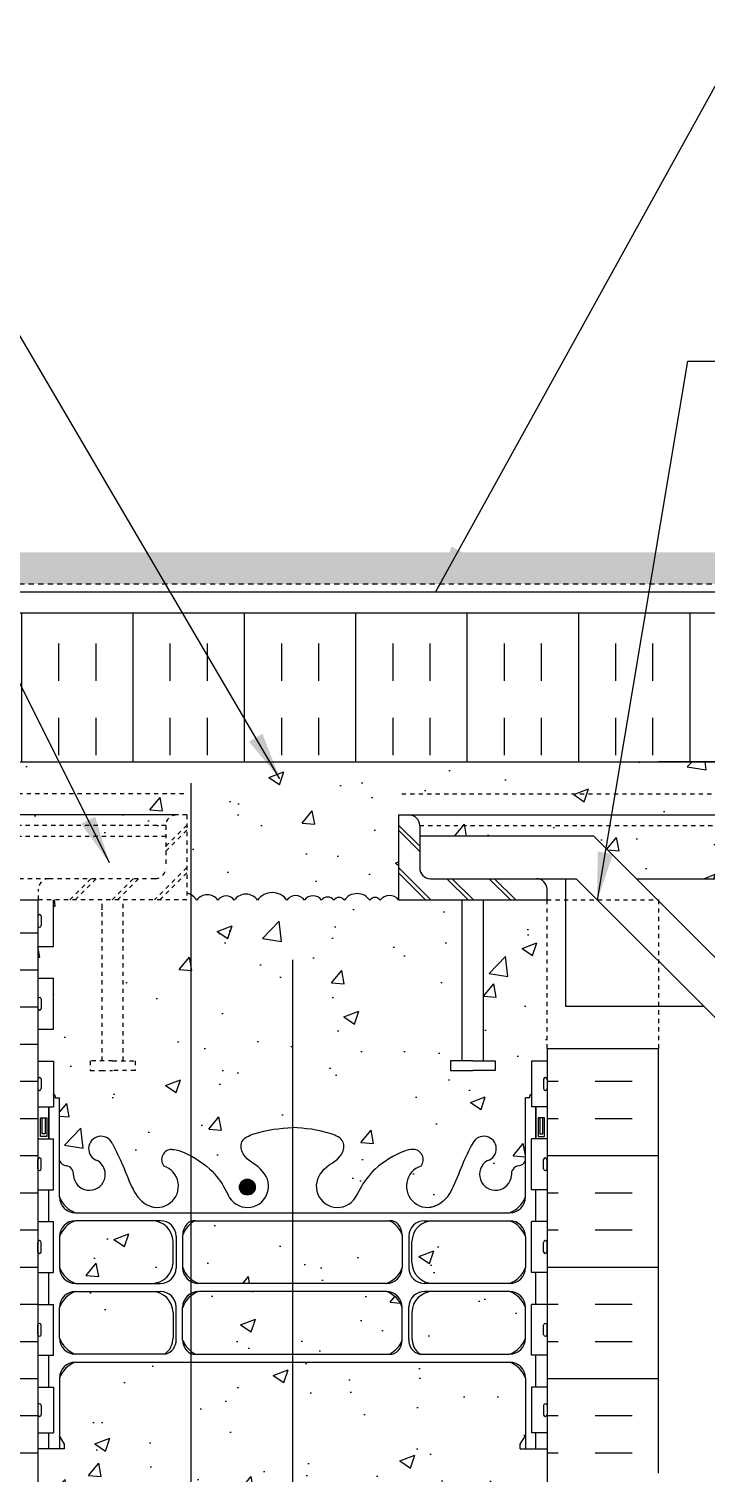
# Model space of a CAD drawing. Header units: inches. Extents: x 167.2 to 224.2, y 161.3 to 238.8.
# Drawn here: x 189.45 to 205.41, y 204.37 to 238.39 of the extents above; entities that cross this region are included whole.
import ezdxf

# ---------------------------------------------------------------- set-up
doc = ezdxf.new("R2010")
doc.units = ezdxf.units.IN
doc.header["$LTSCALE"] = 0.5
doc.header["$MEASUREMENT"] = 0
doc.linetypes.add('DASHED2', pattern=[0.375, 0.25, -0.125])
doc.linetypes.add('HIDDEN2', pattern=[0.1875, 0.125, -0.0625])
for name, color, linetype in [('HATCH', 12, 'Continuous'), ('Hidden2', 12, 'HIDDEN2'), ('line25', 2, 'Continuous'), ('LINE3', 3, 'Continuous'), ('LINE50', 5, 'Continuous'), ('LINE9', 9, 'Continuous'), ('TEXT', 4, 'Continuous'), ('Web_Edge', 9, 'Continuous')]:
    doc.layers.add(name, color=color, linetype=linetype)
doc.styles.add('DIM', font='romans.shx', dxfattribs={"width": 0.7})
doc.dimstyles.new('ext_12', dxfattribs={"dimscale": 12, "dimtxt": 0.075, "dimasz": 0.09375, "dimexe": 0.09375, "dimexo": 0.0625, "dimgap": 0.0625, "dimtad": 1, "dimdec": 1, "dimzin": 2, "dimdsep": 46, "dimlunit": 4, "dimtxsty": 'DIM', "dimcen": 0.09, "dimdle": 0.09375, "dimclrt": 4, "dimadec": 0, "dimazin": 0, "dimtfac": 1, "dimtdec": 1, "dimtmove": 2, "dimatfit": 3, "dimfxl": 1, "dimfrac": 2, "dimtolj": 1, "dimtzin": 0, "dimarcsym": 0})
pattern_1 = [(50, (0, 0), (3.5863, -0.31376), [0.375, -4.125]), (355, (0, 0), (-0.693757, 3.76096), [0.3, -3.3]), (100.4514, (0.299, -0.026), (2.892544, 3.4472), [0.3187, -3.50571]), (46.1842, (0, 1), (5.336207, -0.827596), [0.5625, -6.1875]), (96.6356, (0.4447, 0.931), (4.67331, 4.87059), [0.47805, -5.25857]), (351.1842, (0, 1), (4.67331, 4.87059), [0.45, -4.95]), (21, (0.5, 0.75), (2.984535, -2.013094), [0.375, -4.125]), (326, (0.5, 0.75), (1.216577, 3.62575), [0.3, -3.3]), (71.4514, (0.7487, 0.5822), (4.20111, 1.612656), [0.3187, -3.50571]), (37.5, (0, 0), (0.0607993, 1.6644693), [0, -3.26, 0, -3.35, 0, -3.3125]), (7.5, (0, 0), (1.315348, 1.972059), [0, -1.91, 0, -3.185, 0, -1.2625]), (327.5, (-1.115, 0), (2.669112, -0.1127744), [0, -1.25, 0, -3.9, 0, -5.175]), (317.5, (-1.615, 0), (2.91593, 0.500525), [0, -1.625, 0, -2.59, 0, -3.675])]

msp = doc.modelspace()

# ---------------------------------------------------------------- hatches: boundary and pattern name
at = {"layer": 'HATCH'}
h = msp.add_hatch(dxfattribs=at)
h.set_pattern_fill('GRAVEL', color=256, style=0)
h.set_pattern_definition([(228.0128, (0.72, 1), (-7.999998232, -9.000001342), [0.134536, -13.319088]), (184.9697, (0.63, 0.9), (12.0000010515, 0.999991307), [0.230868, -22.855925]), (132.5104, (0.4, 0.88), (9.999990718, -11.000008674), [0.162788, -16.116032]), (267.2737, (0.01, 0.63), (0.999996018, 20.000000295), [0.210238, -20.813558]), (292.8337, (0, 0.42), (-5.0000099054, 11.999996412), [0.206155, -20.409373]), (357.2737, (0.08, 0.23), (-20.000000295, 0.999996018), [0.210238, -20.813558]), (37.6942, (0.29, 0.22), (-13.0000073456, -9.999990405), [0.278029, -27.524849]), (72.2553, (0.51, 0.39), (7.0000107627, 21.9999962312), [0.262488, -25.986321]), (121.4296, (0.59, 0.64), (-8.000008234, 12.9999950365), [0.21095, -20.884073]), (175.2364, (0.48, 0.82), (11.000000946, -0.999991533), [0.240832, -11.800763]), (222.3974, (0.24, 0.84), (-12.000007351, -10.999992082), [0.311448, -30.833375]), (138.8141, (1, 0.62), (-7.000002947, 5.999997313), [0.106301, -10.523844]), (171.4692, (0.92, 0.69), (12.999998285, -2.00000791), [0.202237, -20.021511]), (225, (0.72, 0.72), (-1e-16, -1.0000003), [0.141421, -1.272792]), (203.1986, (0.65, 0.84), (4.99999973, 2.000001325), [0.076158, -7.539615]), (291.8014, (0.58, 0.81), (-0.99999991, 3.00000027), [0.107703, -5.277462]), (30.9638, (0.62, 0.71), (2.99999802, 2.00000248), [0.174929, -5.656023]), (161.5651, (0.77, 0.8), (2.00000043, -0.9999984), [0.126491, -3.035787]), (16.3895, (0, 0.81), (10.000002198, 2.99999271), [0.1772, -17.542845]), (70.3462, (0.17, 0.86), (-3.999995247, -11.000002136), [0.148661, -14.717408]), (293.1986, (0.77, 1), (-2.000001325, 4.99999973), [0.152315, -7.463458]), (343.6105, (0.83, 0.86), (-10.000002198, 2.99999271), [0.1772, -17.542845]), (339.444, (0, 0.19), (-5.000001845, 1.999995996), [0.17088, -8.373124]), (294.7751, (0.16, 0.13), (-4.99999219, 11.000003422), [0.143178, -14.174643]), (66.8014, (0.78, 0), (2.000001325, 4.99999973), [0.152315, -7.463458]), (17.354, (0.84, 0.14), (-13.000002019, -3.999994502), [0.167631, -16.595424]), (69.444, (0.29, 0), (-1.999995996, -5.000001845), [0.08544, -8.458564]), (101.3099, (0.72, 0), (-0.99999763, 4.00000075), [0.05099, -5.048029]), (165.9638, (0.71, 0.05), (3.00000055, -0.99999806), [0.206155, -3.91695]), (186.009, (0.51, 0.1), (9.999999751, 0.9999993175), [0.19105, -18.913923]), (303.6901, (0.62, 0.62), (-1.00000133, 1.99999956), [0.144222, -3.461329]), (353.1572, (0.7, 0.5), (16.9999993655, -2.000007998), [0.251794, -24.927563]), (60.9454, (0.95, 0.47), (-4.000000027, -7.000000385), [0.102956, -10.192674]), (90, (1, 0.56), (-1, 1), [0.06, -0.94]), (120.2564, (0.49, 0.13), (3.999994887, -7.000002456), [0.138924, -13.75352]), (48.0128, (0.42, 0.25), (7.999998232, 9.000001342), [0.269072, -13.184552]), (0, (0.6, 0.45), (1, 1), [0.26, -0.74]), (325.3048, (0.86, 0.45), (-9.999994259, 7.00000861), [0.158114, -15.653274]), (254.0546, (0.99, 0.36), (-0.99999989, -4.000000127), [0.145602, -7.134508]), (207.646, (0.95, 0.22), (-18.999995807, -10.000007713), [0.237065, -23.469474]), (175.4261, (0.74, 0.11), (-13.0000005583, 0.999994801), [0.250799, -24.829074])])
h.paths.add_polyline_path([(222.191, 226.06), (169.127, 226.06), (169.127, 225.31), (222.191, 225.31)])
h = msp.add_hatch(dxfattribs=at)
h.set_pattern_fill('INSUL', color=256, scale=7, angle=90, style=0)
h.set_pattern_definition([(90, (226.028, 223.031), (-2.625, 2e-16), []), (90, (225.153, 223.031), (-2.625, 2e-16), [0.875, -0.875]), (90, (224.278, 223.031), (-2.625, 2e-16), [0.875, -0.875])])
h.paths.add_polyline_path([(222.191, 221.123), (222.191, 224.623), (169.127, 224.623), (169.127, 221.123)])
h = msp.add_hatch(dxfattribs=at)
h.set_pattern_fill('AR-CONC', color=256, scale=0.5)
h.set_pattern_definition(pattern_1)
h.paths.add_polyline_path([(198.159, 219.873), (198.409, 219.873), (222.191, 219.873), (222.191, 221.123), (169.127, 221.123), (169.127, 219.873), (192.921, 219.873), (193.171, 219.873), (193.171, 218.035, -0.170492), (193.407, 217.866, -0.520567), (193.902, 217.866, -0.520567), (194.288, 217.866, -0.520567), (194.838, 217.866, -0.520567), (195.528, 217.866, -0.520567), (195.941, 217.866, -0.520567), (196.345, 217.866, -0.520567), (196.631, 217.866, -0.520567), (196.882, 217.866, -0.520567), (197.481, 217.866, -0.520567), (197.729, 217.866, -0.509525), (198.159, 217.873)])
h.paths.add_polyline_path([(222.191, 219.623), (198.659, 219.623), (198.659, 219.373), (202.761, 219.373), (203.761, 218.373), (222.191, 218.373)], flags=17)
h.paths.add_polyline_path([(222.191, 219.873), (198.409, 219.873, -0.414214), (198.659, 219.623), (222.191, 219.623)], flags=17)
h.paths.add_polyline_path([(192.671, 219.623), (169.127, 219.623), (169.127, 218.373), (187.57, 218.373), (188.57, 219.373), (192.671, 219.373)], flags=17)
h.paths.add_polyline_path([(192.921, 219.873), (169.127, 219.873), (169.127, 219.623), (192.671, 219.623, -0.414214)], flags=17)
h = msp.add_hatch(dxfattribs=at)
h.set_pattern_fill('AR-CONC', color=256, scale=0.5)
h.set_pattern_definition(pattern_1)
edge = h.paths.add_edge_path()
edge.add_line((199.659, 217.873), (198.159, 217.873))
edge.add_arc((197.947, 217.713), 0.266, 37.0002, 145)
edge.add_arc((197.605, 217.779), 0.151, 35, 145)
edge.add_arc((197.181, 217.656), 0.366, 35, 145)
edge.add_arc((196.756, 217.778), 0.153, 35, 145)
edge.add_arc((196.488, 217.766), 0.174, 35, 145)
edge.add_arc((196.143, 217.724), 0.247, 35, 145)
edge.add_arc((195.735, 217.721), 0.252, 35, 145)
edge.add_arc((195.183, 217.624), 0.421, 35, 145)
edge.add_arc((194.563, 217.673), 0.336, 35, 145)
edge.add_arc((194.095, 217.73), 0.235, 35, 145)
edge.add_arc((193.655, 217.692), 0.302, 35, 145)
edge.add_arc((193.048, 217.614), 0.438, 35, 73.7017)
edge.add_line((193.171, 218.035), (193.171, 217.873))
edge.add_line((193.171, 217.873), (191.671, 217.873))
edge.add_line((191.671, 217.873), (191.671, 214.081))
edge.add_line((191.671, 214.081), (191.95, 214.081))
edge.add_line((191.95, 214.081), (191.95, 213.854))
edge.add_line((191.95, 213.854), (191.421, 213.854))
edge.add_line((191.421, 213.854), (191.152, 213.854))
edge.add_line((191.152, 213.854), (190.893, 213.854))
edge.add_line((190.893, 213.854), (190.893, 214.081))
edge.add_line((190.893, 214.081), (191.171, 214.081))
edge.add_line((191.171, 214.081), (191.171, 217.873))
edge.add_line((191.171, 217.873), (190.024, 217.873))
edge.add_line((190.024, 217.873), (190.024, 216.778))
edge.add_line((190.024, 216.778), (189.659, 216.778))
edge.add_line((189.659, 216.778), (189.659, 216.028))
edge.add_line((189.659, 216.028), (190.024, 216.028))
edge.add_line((190.024, 216.028), (190.024, 214.828))
edge.add_line((190.024, 214.828), (189.659, 214.828))
edge.add_line((189.659, 214.828), (189.659, 214.078))
edge.add_line((189.659, 214.078), (190.024, 214.078))
edge.add_line((190.024, 214.078), (190.024, 213.294))
edge.add_arc((190.019, 213.244), 0.05, 0, 84.3113, ccw=False)
edge.add_line((190.069, 213.244), (190.069, 213.214))
edge.add_line((190.069, 213.214), (190.169, 213.214))
edge.add_line((190.169, 213.214), (190.169, 211.725))
edge.add_arc((190.343, 211.801), 0.19, 203.6316, 265.6964)
edge.add_arc((190.3, 211.414), 0.2, -7.1071, 81.62, ccw=False)
edge.add_arc((190.873, 211.408), 0.375, 182.9237, 419.8675)
edge.add_arc((191.147, 212.013), 0.293, 25.7984, 253.0731, ccw=False)
edge.add_spline(control_points=[(191.411, 212.14), (191.497, 211.974), (191.75, 211.484), (191.944, 210.803), (192.27, 210.672)], knot_values=[0, 0, 0, 0, 0.579211, 1.703896, 1.703896, 1.703896, 1.703896], degree=3, periodic=0)
edge.add_spline(control_points=[(192.27, 210.672), (192.319, 210.652), (192.374, 210.64), (192.43, 210.632)], knot_values=[1.703896, 1.703896, 1.703896, 1.703896, 1.875321, 1.875321, 1.875321, 1.875321], degree=3, periodic=0)
edge.add_arc((192.471, 211.13), 0.5, 265.2926, 431.7937)
edge.add_arc((192.818, 211.755), 0.242, 90, 218.2327, ccw=False)
edge.add_spline(control_points=[(192.818, 211.997), (192.939, 211.999), (193.758, 211.647), (194.003, 211.2), (194.143, 210.92)], knot_values=[0.038125, 0.038125, 0.038125, 0.038125, 0.320663, 1.237398, 1.237398, 1.237398, 1.237398], degree=3, periodic=0)
edge.add_arc((194.596, 211.13), 0.5, 204.819, 404.1875)
edge.add_spline(control_points=[(194.955, 211.478), (194.847, 211.641), (194.487, 211.732), (194.411, 212.228), (194.959, 212.463), (195.363, 212.492), (195.659, 212.513)], knot_values=[0.229407, 0.229407, 0.229407, 0.229407, 0.844432, 1.128849, 1.464331, 2.389004, 2.389004, 2.389004, 2.389004], degree=3, periodic=0)
edge.add_spline(control_points=[(195.659, 212.513), (195.955, 212.492), (196.359, 212.463), (196.907, 212.228), (196.831, 211.732), (196.471, 211.641), (196.363, 211.478)], knot_values=[0.229407, 0.229407, 0.229407, 0.229407, 1.15408, 1.489562, 1.773979, 2.389004, 2.389004, 2.389004, 2.389004], degree=3, periodic=0)
edge.add_arc((196.721, 211.13), 0.5, 135.8125, 335.181)
edge.add_spline(control_points=[(197.175, 210.92), (197.315, 211.2), (197.56, 211.647), (198.379, 211.999), (198.5, 211.997)], knot_values=[0.038125, 0.038125, 0.038125, 0.038125, 0.95486, 1.237398, 1.237398, 1.237398, 1.237398], degree=3, periodic=0)
edge.add_arc((198.5, 211.755), 0.242, -38.2327, 90, ccw=False)
edge.add_arc((198.846, 211.13), 0.5, 108.2063, 274.7074)
edge.add_spline(control_points=[(198.888, 210.632), (198.944, 210.64), (198.999, 210.652), (199.048, 210.672)], knot_values=[1.703896, 1.703896, 1.703896, 1.703896, 1.875321, 1.875321, 1.875321, 1.875321], degree=3, periodic=0)
edge.add_spline(control_points=[(199.048, 210.672), (199.374, 210.803), (199.568, 211.484), (199.821, 211.974), (199.907, 212.14)], knot_values=[0, 0, 0, 0, 1.124685, 1.703896, 1.703896, 1.703896, 1.703896], degree=3, periodic=0)
edge.add_arc((200.171, 212.013), 0.293, -73.0731, 154.2016, ccw=False)
edge.add_arc((200.445, 211.408), 0.375, 120.1325, 357.0763)
edge.add_arc((201.018, 211.414), 0.2, 98.3788, 187.1071, ccw=False)
edge.add_arc((200.975, 211.801), 0.19, 274.3061, 336.3703)
edge.add_line((201.149, 211.725), (201.149, 213.214))
edge.add_line((201.149, 213.214), (201.249, 213.214))
edge.add_line((201.249, 213.214), (201.249, 213.244))
edge.add_arc((201.299, 213.244), 0.05, 95.6888, 180, ccw=False)
edge.add_line((201.294, 213.294), (201.294, 214.078))
edge.add_line((201.294, 214.078), (201.659, 214.078))
edge.add_line((201.659, 214.078), (201.659, 214.373))
edge.add_line((201.659, 214.373), (201.659, 217.873))
edge.add_line((201.659, 217.873), (200.159, 217.873))
edge.add_line((200.159, 217.873), (200.159, 214.081))
edge.add_line((200.159, 214.081), (200.438, 214.081))
edge.add_line((200.438, 214.081), (200.438, 213.854))
edge.add_line((200.438, 213.854), (200.178, 213.854))
edge.add_line((200.178, 213.854), (199.909, 213.854))
edge.add_line((199.909, 213.854), (199.38, 213.854))
edge.add_line((199.38, 213.854), (199.38, 214.081))
edge.add_line((199.38, 214.081), (199.659, 214.081))
edge.add_line((199.659, 214.081), (199.659, 217.873))
h = msp.add_hatch(dxfattribs=at)
h.set_pattern_fill('INSUL', color=256, scale=7, style=0)
h.set_pattern_definition([(0, (202.7909, 209.2244), (0, 2.625), []), (0, (202.7909, 210.0994), (0, 2.625), [0.875, -0.875]), (0, (202.7909, 210.9744), (0, 2.625), [0.875, -0.875])])
h.paths.add_polyline_path([(204.284, 214.373), (201.659, 214.373), (201.659, 204.373), (204.284, 204.373)])
h.paths.add_polyline_path([(187.034, 204.373), (189.659, 204.373), (189.659, 217.873), (187.034, 217.873)])
h.paths.add_polyline_path([(189.659, 203.873), (188.971, 203.873), (188.971, 203.623), (189.659, 203.623)])
h.paths.add_polyline_path([(187.471, 203.873), (187.034, 203.873), (187.034, 203.623), (187.471, 203.623)])
h = msp.add_hatch(dxfattribs=at)
h.set_pattern_fill('AR-CONC', color=256, scale=0.5)
h.set_pattern_definition(pattern_1)
h.paths.add_polyline_path([(201.149, 209.942, 0.225652), (200.774, 210.317), (198.974, 210.317, 0.406005), (198.474, 209.831), (198.474, 209.334, 0.410093), (198.974, 208.841), (200.774, 208.841, 0.225652), (201.149, 209.216)])
h.paths.add_polyline_path([(201.149, 208.276, 0.225652), (200.774, 208.651), (198.974, 208.651, 0.410093), (198.474, 208.158), (198.474, 207.56, 0.24677), (198.668, 207.175), (200.774, 207.175, 0.225652), (201.149, 207.55)])
h.paths.add_polyline_path([(198.246, 208.276, 0.225652), (197.871, 208.651), (193.446, 208.651, 0.225652), (193.071, 208.276), (193.071, 207.507, 0.185301), (193.37, 207.175), (197.948, 207.175, 0.185301), (198.246, 207.507)])
h.paths.add_polyline_path([(198.246, 209.216), (198.246, 209.984, 0.185301), (197.948, 210.317), (193.37, 210.317, 0.185301), (193.071, 209.984), (193.071, 209.216, 0.225652), (193.446, 208.841), (197.871, 208.841, 0.225652)])
h.paths.add_polyline_path([(192.844, 209.831, 0.406005), (192.344, 210.317), (190.544, 210.317, 0.225652), (190.169, 209.942), (190.169, 209.216, 0.225652), (190.544, 208.841), (192.344, 208.841, 0.410093), (192.844, 209.334)])
h.paths.add_polyline_path([(192.344, 208.651), (190.544, 208.651, 0.225652), (190.169, 208.276), (190.169, 207.55, 0.225652), (190.544, 207.175), (192.65, 207.175, 0.24677), (192.844, 207.56), (192.844, 208.158, 0.410093)])
h = msp.add_hatch(dxfattribs=at)
h.set_pattern_fill('AR-CONC', color=256, scale=0.5)
h.set_pattern_definition([(50, (-53.7323, 0), (3.5863, -0.31376), [0.375, -4.125]), (355, (-53.7323, 0), (-0.693757, 3.76096), [0.3, -3.3]), (100.4514, (-53.4335, -0.026), (2.892544, 3.4472), [0.3187, -3.50571]), (46.1842, (-53.7323, 1), (5.336207, -0.827596), [0.5625, -6.1875]), (96.6356, (-53.2876, 0.931), (4.67331, 4.87059), [0.47805, -5.25857]), (351.1842, (-53.7323, 1), (4.67331, 4.87059), [0.45, -4.95]), (21, (-53.2323, 0.75), (2.984535, -2.013094), [0.375, -4.125]), (326, (-53.2323, 0.75), (1.216577, 3.62575), [0.3, -3.3]), (71.4514, (-52.9836, 0.5822), (4.201112, 1.612656), [0.3187, -3.50571]), (37.5, (-53.7323, 0), (0.0607993, 1.6644693), [0, -3.26, 0, -3.35, 0, -3.3125]), (7.5, (-53.7323, 0), (1.315348, 1.972059), [0, -1.91, 0, -3.185, 0, -1.2625]), (327.5, (-54.8473, 0), (2.669112, -0.1127744), [0, -1.25, 0, -3.9, 0, -5.175]), (317.5, (-55.3473, 0), (2.915931, 0.500525), [0, -1.625, 0, -2.59, 0, -3.675])])
edge = h.paths.add_edge_path()
edge.add_line((201.659, 203.623), (201.659, 204.943))
edge.add_line((201.659, 204.943), (201.149, 204.943))
edge.add_line((201.149, 204.943), (201.149, 206.612))
edge.add_arc((200.774, 206.612), 0.375, 0.0021, 90)
edge.add_line((200.774, 206.987), (190.544, 206.987))
edge.add_arc((190.544, 206.612), 0.375, 90, 180.2641)
edge.add_line((190.169, 206.61), (190.169, 204.943))
edge.add_line((190.169, 204.943), (189.659, 204.943))
edge.add_line((189.659, 204.943), (189.659, 203.623))
edge.add_line((189.659, 203.623), (189.659, 201.623))
edge.add_arc((190.005, 201.984), 0.5, 226.2109, 246.4218)
edge.add_line((189.805, 201.526), (189.895, 201.526))
edge.add_line((189.895, 201.526), (189.895, 201.484))
edge.add_arc((189.755, 201.277), 0.25, 0, 55.9442, ccw=False)
edge.add_line((190.005, 201.277), (190.005, 201.209))
edge.add_arc((189.942, 201.209), 0.0625, -90, 0, ccw=False)
edge.add_line((189.942, 201.147), (189.895, 201.147))
edge.add_line((189.895, 201.147), (189.895, 201.077))
edge.add_line((189.895, 201.077), (190, 201.077))
edge.add_arc((189.962, 201.426), 0.352, 276.1291, 321.5331)
edge.add_arc((190.34, 201.158), 0.113, -12.1844, 154.0569, ccw=False)
edge.add_arc((190.825, 201.153), 0.375, 182.9237, 419.8675)
edge.add_arc((191.145, 201.747), 0.3, 27.597, 243.9425, ccw=False)
edge.add_spline(control_points=[(191.411, 201.886), (191.497, 201.719), (191.75, 201.229), (191.944, 200.548), (192.27, 200.418)], knot_values=[0, 0, 0, 0, 0.579211, 1.703896, 1.703896, 1.703896, 1.703896], degree=3, periodic=0)
edge.add_spline(control_points=[(192.27, 200.418), (192.319, 200.398), (192.374, 200.385), (192.43, 200.377)], knot_values=[1.703896, 1.703896, 1.703896, 1.703896, 1.875321, 1.875321, 1.875321, 1.875321], degree=3, periodic=0)
edge.add_arc((192.471, 200.875), 0.5, 265.2926, 431.7937)
edge.add_arc((192.818, 201.5), 0.242, 90, 218.2327, ccw=False)
edge.add_spline(control_points=[(192.818, 201.742), (192.939, 201.744), (193.758, 201.393), (194.003, 200.945), (194.143, 200.665)], knot_values=[0.038125, 0.038125, 0.038125, 0.038125, 0.320663, 1.237398, 1.237398, 1.237398, 1.237398], degree=3, periodic=0)
edge.add_spline(control_points=[(194.152, 200.647), (194.149, 200.653), (194.146, 200.659), (194.143, 200.665)], knot_values=[1.237398, 1.237398, 1.237398, 1.237398, 1.258119, 1.258119, 1.258119, 1.258119], degree=3, periodic=0)
edge.add_arc((194.596, 200.875), 0.5, 208.0183, 404.1875)
edge.add_spline(control_points=[(194.955, 201.224), (194.847, 201.387), (194.487, 201.477), (194.411, 201.973), (194.959, 202.209), (195.363, 202.237), (195.659, 202.258)], knot_values=[0.229407, 0.229407, 0.229407, 0.229407, 0.844432, 1.128849, 1.464331, 2.389004, 2.389004, 2.389004, 2.389004], degree=3, periodic=0)
edge.add_spline(control_points=[(195.659, 202.258), (195.955, 202.237), (196.359, 202.209), (196.907, 201.973), (196.831, 201.477), (196.471, 201.387), (196.363, 201.224)], knot_values=[0.229407, 0.229407, 0.229407, 0.229407, 1.15408, 1.489562, 1.773979, 2.389004, 2.389004, 2.389004, 2.389004], degree=3, periodic=0)
edge.add_arc((196.721, 200.875), 0.5, 135.8125, 331.9817)
edge.add_spline(control_points=[(197.166, 200.647), (197.169, 200.653), (197.172, 200.659), (197.175, 200.665)], knot_values=[1.237398, 1.237398, 1.237398, 1.237398, 1.258119, 1.258119, 1.258119, 1.258119], degree=3, periodic=0)
edge.add_spline(control_points=[(197.175, 200.665), (197.315, 200.945), (197.56, 201.393), (198.379, 201.744), (198.5, 201.742)], knot_values=[0.038125, 0.038125, 0.038125, 0.038125, 0.95486, 1.237398, 1.237398, 1.237398, 1.237398], degree=3, periodic=0)
edge.add_arc((198.5, 201.5), 0.242, -38.2327, 90, ccw=False)
edge.add_arc((198.846, 200.875), 0.5, 108.2063, 274.7074)
edge.add_spline(control_points=[(198.888, 200.377), (198.944, 200.385), (198.999, 200.398), (199.048, 200.418)], knot_values=[1.703896, 1.703896, 1.703896, 1.703896, 1.875321, 1.875321, 1.875321, 1.875321], degree=3, periodic=0)
edge.add_spline(control_points=[(199.048, 200.418), (199.374, 200.548), (199.568, 201.229), (199.821, 201.719), (199.907, 201.886)], knot_values=[0, 0, 0, 0, 1.124685, 1.703896, 1.703896, 1.703896, 1.703896], degree=3, periodic=0)
edge.add_arc((200.173, 201.747), 0.3, -63.9425, 153.0565, ccw=False)
edge.add_arc((200.493, 201.153), 0.375, 120.1325, 357.0763)
edge.add_arc((200.978, 201.158), 0.113, 25.9431, 192.1844, ccw=False)
edge.add_arc((201.356, 201.426), 0.352, 218.4669, 263.8709)
edge.add_line((201.318, 201.077), (201.423, 201.077))
edge.add_line((201.423, 201.077), (201.423, 201.147))
edge.add_line((201.423, 201.147), (201.375, 201.147))
edge.add_arc((201.375, 201.209), 0.0625, 180, 270, ccw=False)
edge.add_line((201.313, 201.209), (201.313, 201.277))
edge.add_arc((201.563, 201.277), 0.25, 124.0558, 180, ccw=False)
edge.add_line((201.423, 201.484), (201.423, 201.526))
edge.add_line((201.423, 201.526), (201.513, 201.526))
edge.add_arc((201.313, 201.984), 0.5, 293.5782, 313.7891)
edge.add_line((201.659, 201.623), (201.659, 203.623))
at = {"layer": 'LINE3'}
h = msp.add_hatch(color=256, dxfattribs=at)
h.paths.add_polyline_path([(194.781, 211.073, -0.831395), (194.412, 211.073)])
h.paths.add_polyline_path([(194.784, 211.108, -0.045935), (194.781, 211.073), (194.412, 211.073, -0.045935), (194.409, 211.108, -1)])

# ---------------------------------------------------------------- linework, layer by layer
at = {"layer": 'HATCH'}
for p, q in [((198.159, 219.637), (198.659, 219.137)), ((198.159, 219.512), (198.659, 219.012)), ((198.159, 218.637), (198.923, 217.873)), ((198.159, 218.512), (198.798, 217.873)), ((199.298, 218.373), (199.798, 217.873)), ((199.423, 218.373), (199.923, 217.873)), ((200.298, 218.373), (200.798, 217.873)), ((200.423, 218.373), (200.923, 217.873))]:
    msp.add_line(p, q, dxfattribs=at)
msp.add_lwpolyline([(198.159, 217.873, 0.509525), (197.729, 217.866, 0.520567), (197.481, 217.866, 0.520567), (196.882, 217.866, 0.520567), (196.631, 217.866, 0.520567), (196.345, 217.866, 0.520567), (195.941, 217.866, 0.520567), (195.528, 217.866, 0.520567), (194.838, 217.866, 0.520567), (194.288, 217.866, 0.520567), (193.902, 217.866, 0.520567), (193.407, 217.866, 0.170492), (193.171, 218.035, 0.170492)], format="xyb", dxfattribs=at)
at = {"layer": 'Hidden2', "linetype": 'HIDDEN2'}
for p, q in [((193.096, 220.373), (169.127, 220.373)), ((198.234, 220.373), (222.191, 220.373)), ((192.671, 219.623), (169.127, 219.623)), ((198.659, 219.623), (222.191, 219.623))]:
    msp.add_line(p, q, dxfattribs=at)
at = {"layer": 'Hidden2'}
for p, q in [((193.171, 219.873), (192.921, 219.873)), ((193.171, 219.873), (193.171, 217.873)), ((193.171, 219.637), (192.671, 219.137)), ((192.671, 219.623), (192.671, 218.623)), ((193.171, 219.512), (192.671, 219.012)), ((188.57, 219.373), (192.671, 219.373)), ((189.921, 218.373), (188.984, 218.373)), ((192.421, 218.373), (189.921, 218.373)), ((190.907, 218.373), (190.407, 217.873)), ((191.032, 218.373), (190.532, 217.873)), ((191.907, 218.373), (191.407, 217.873)), ((192.032, 218.373), (191.532, 217.873)), ((193.171, 218.637), (192.407, 217.873)), ((193.171, 218.512), (192.532, 217.873)), ((189.671, 217.873), (189.671, 218.123)), ((193.171, 217.873), (189.671, 217.873)), ((191.171, 214.081), (191.171, 217.873)), ((191.671, 214.081), (191.671, 217.873)), ((201.659, 214.373), (201.659, 217.873)), ((201.659, 217.873), (204.284, 217.873)), ((204.284, 217.873), (204.284, 214.373))]:
    msp.add_line(p, q, dxfattribs=at)
for points in [[(191.421, 214.081), (190.893, 214.081), (190.893, 213.854), (191.152, 213.854)], [(191.421, 214.081), (191.95, 214.081), (191.95, 213.854), (191.421, 213.854)], [(191.152, 213.854), (191.421, 213.854)]]:
    msp.add_lwpolyline(points, dxfattribs=at)
for centre, start, end in [((192.921, 219.623), 90, 180), ((189.921, 218.123), 90, 180), ((192.421, 218.623), 270, 0)]:
    msp.add_arc(centre, 0.25, start, end, dxfattribs=at)
at = {"layer": 'line25'}
for p, q in [((169.127, 221.123), (222.191, 221.123)), ((222.191, 221.123), (204.284, 221.123)), ((198.159, 219.873), (198.159, 217.873)), ((198.159, 219.873), (198.409, 219.873)), ((198.659, 219.623), (198.659, 218.623)), ((198.909, 218.373), (201.409, 218.373)), ((201.659, 217.873), (201.659, 218.123)), ((187.034, 217.873), (189.671, 217.873)), ((189.659, 217.873), (189.659, 203.623)), ((190.024, 216.778), (190.024, 217.873)), ((198.159, 217.873), (201.659, 217.873)), ((199.659, 214.081), (199.659, 217.873)), ((200.159, 214.081), (200.159, 217.873)), ((189.659, 216.778), (190.024, 216.778)), ((189.659, 216.028), (190.024, 216.028)), ((190.024, 214.828), (190.024, 216.028)), ((189.659, 214.828), (190.024, 214.828)), ((201.659, 214.373), (201.659, 203.623)), ((201.659, 214.373), (204.284, 214.373)), ((189.659, 214.078), (190.024, 214.078)), ((190.024, 214.078), (190.024, 212.998)), ((201.659, 214.078), (201.294, 214.078)), ((201.294, 214.078), (201.294, 212.998)), ((189.659, 212.998), (190.024, 212.998)), ((201.659, 212.998), (201.294, 212.998)), ((189.659, 212.248), (190.024, 212.248)), ((189.659, 212.248), (190.024, 212.248)), ((190.024, 211.048), (190.024, 212.248)), ((190.024, 211.048), (190.024, 212.248)), ((201.659, 212.248), (201.294, 212.248)), ((201.294, 211.048), (201.294, 212.248)), ((201.659, 212.248), (201.294, 212.248)), ((201.294, 211.048), (201.294, 212.248)), ((189.659, 211.538), (189.659, 211.758)), ((189.659, 211.538), (189.659, 211.758)), ((189.659, 211.703), (189.659, 211.703)), ((189.659, 211.703), (189.659, 211.703)), ((189.659, 211.593), (189.659, 211.593)), ((189.659, 211.593), (189.659, 211.593)), ((189.699, 211.798), (189.699, 211.798)), ((189.699, 211.798), (189.699, 211.798)), ((189.739, 211.538), (189.739, 211.758)), ((189.739, 211.538), (189.739, 211.758)), ((201.579, 211.538), (201.579, 211.758)), ((201.579, 211.538), (201.579, 211.758)), ((201.619, 211.798), (201.619, 211.798)), ((201.619, 211.798), (201.619, 211.798)), ((201.659, 211.538), (201.659, 211.758)), ((201.659, 211.538), (201.659, 211.758)), ((201.659, 211.703), (201.659, 211.703)), ((201.659, 211.703), (201.659, 211.703)), ((201.659, 211.593), (201.659, 211.593)), ((201.659, 211.593), (201.659, 211.593)), ((189.699, 211.498), (189.699, 211.498)), ((189.699, 211.498), (189.699, 211.498)), ((201.619, 211.498), (201.619, 211.498)), ((201.619, 211.498), (201.619, 211.498)), ((189.659, 211.048), (190.024, 211.048)), ((189.659, 211.048), (190.024, 211.048)), ((201.659, 211.048), (201.294, 211.048)), ((201.659, 211.048), (201.294, 211.048)), ((189.659, 210.298), (190.024, 210.298)), ((189.659, 210.298), (190.024, 210.298)), ((190.024, 209.098), (190.024, 210.298)), ((190.024, 209.098), (190.024, 210.298)), ((201.659, 210.298), (201.294, 210.298)), ((201.294, 209.098), (201.294, 210.298)), ((201.659, 210.298), (201.294, 210.298)), ((201.294, 209.098), (201.294, 210.298)), ((189.659, 209.588), (189.659, 209.808)), ((189.659, 209.588), (189.659, 209.808)), ((189.659, 209.753), (189.659, 209.753)), ((189.659, 209.753), (189.659, 209.753)), ((189.659, 209.643), (189.659, 209.643)), ((189.659, 209.643), (189.659, 209.643)), ((189.699, 209.848), (189.699, 209.848)), ((189.699, 209.848), (189.699, 209.848)), ((189.699, 209.548), (189.699, 209.548)), ((189.699, 209.548), (189.699, 209.548)), ((189.739, 209.588), (189.739, 209.808)), ((189.739, 209.588), (189.739, 209.808)), ((201.579, 209.588), (201.579, 209.808)), ((201.579, 209.588), (201.579, 209.808)), ((201.619, 209.848), (201.619, 209.848)), ((201.619, 209.848), (201.619, 209.848)), ((201.619, 209.548), (201.619, 209.548)), ((201.619, 209.548), (201.619, 209.548)), ((201.659, 209.588), (201.659, 209.808)), ((201.659, 209.588), (201.659, 209.808)), ((201.659, 209.753), (201.659, 209.753)), ((201.659, 209.753), (201.659, 209.753)), ((201.659, 209.643), (201.659, 209.643)), ((201.659, 209.643), (201.659, 209.643)), ((189.659, 209.098), (190.024, 209.098)), ((189.659, 209.098), (190.024, 209.098)), ((201.659, 209.098), (201.294, 209.098)), ((201.659, 209.098), (201.294, 209.098)), ((189.659, 208.348), (190.024, 208.348)), ((189.659, 208.348), (190.024, 208.348)), ((190.024, 207.148), (190.024, 208.348)), ((190.024, 207.148), (190.024, 208.348)), ((201.659, 208.348), (201.294, 208.348)), ((201.294, 207.148), (201.294, 208.348)), ((201.659, 208.348), (201.294, 208.348)), ((201.294, 207.148), (201.294, 208.348)), ((189.659, 207.638), (189.659, 207.858)), ((189.659, 207.638), (189.659, 207.858)), ((189.699, 207.898), (189.699, 207.898)), ((189.699, 207.898), (189.699, 207.898)), ((189.739, 207.638), (189.739, 207.858)), ((189.739, 207.638), (189.739, 207.858)), ((201.579, 207.638), (201.579, 207.858)), ((201.579, 207.638), (201.579, 207.858)), ((201.619, 207.898), (201.619, 207.898)), ((201.619, 207.898), (201.619, 207.898)), ((201.659, 207.638), (201.659, 207.858)), ((201.659, 207.638), (201.659, 207.858)), ((189.659, 207.803), (189.659, 207.803)), ((189.659, 207.803), (189.659, 207.803)), ((189.659, 207.693), (189.659, 207.693)), ((189.659, 207.693), (189.659, 207.693)), ((189.699, 207.598), (189.699, 207.598)), ((189.699, 207.598), (189.699, 207.598)), ((201.619, 207.598), (201.619, 207.598)), ((201.619, 207.598), (201.619, 207.598)), ((201.659, 207.803), (201.659, 207.803)), ((201.659, 207.803), (201.659, 207.803)), ((201.659, 207.693), (201.659, 207.693)), ((201.659, 207.693), (201.659, 207.693)), ((189.659, 207.148), (190.024, 207.148)), ((189.659, 207.148), (190.024, 207.148)), ((201.659, 207.148), (201.294, 207.148)), ((201.659, 207.148), (201.294, 207.148)), ((189.659, 206.398), (190.024, 206.398)), ((189.659, 206.398), (190.024, 206.398)), ((190.024, 206.398), (190.024, 205.318)), ((190.024, 206.398), (190.024, 205.318)), ((201.659, 206.398), (201.294, 206.398)), ((201.294, 206.398), (201.294, 205.318)), ((201.659, 206.398), (201.294, 206.398)), ((201.294, 206.398), (201.294, 205.318)), ((189.659, 205.968), (189.659, 205.748)), ((189.659, 205.968), (189.659, 205.748)), ((189.659, 205.913), (189.659, 205.913)), ((189.659, 205.913), (189.659, 205.913)), ((189.659, 205.803), (189.659, 205.803)), ((189.659, 205.803), (189.659, 205.803)), ((189.699, 206.008), (189.699, 206.008)), ((189.699, 206.008), (189.699, 206.008)), ((189.739, 205.968), (189.739, 205.748)), ((189.739, 205.968), (189.739, 205.748)), ((201.579, 205.968), (201.579, 205.748)), ((201.579, 205.968), (201.579, 205.748)), ((201.619, 206.008), (201.619, 206.008)), ((201.619, 206.008), (201.619, 206.008)), ((201.659, 205.968), (201.659, 205.748)), ((201.659, 205.968), (201.659, 205.748)), ((201.659, 205.913), (201.659, 205.913)), ((201.659, 205.913), (201.659, 205.913)), ((201.659, 205.803), (201.659, 205.803)), ((201.659, 205.803), (201.659, 205.803)), ((189.699, 205.708), (189.699, 205.708)), ((189.699, 205.708), (189.699, 205.708)), ((201.619, 205.708), (201.619, 205.708)), ((201.619, 205.708), (201.619, 205.708)), ((189.659, 205.318), (190.024, 205.318)), ((189.659, 205.318), (190.024, 205.318)), ((201.659, 205.318), (201.294, 205.318)), ((201.659, 205.318), (201.294, 205.318))]:
    msp.add_line(p, q, dxfattribs=at)
for points in [[(222.191, 224.623), (169.127, 224.623)], [(199.909, 214.081), (199.38, 214.081), (199.38, 213.854), (199.909, 213.854)], [(199.909, 214.081), (200.438, 214.081), (200.438, 213.854), (200.178, 213.854)], [(200.178, 213.854), (199.909, 213.854)]]:
    msp.add_lwpolyline(points, dxfattribs=at)
for centre, radius, start, end in [((198.409, 219.623), 0.25, 0, 90), ((198.909, 218.623), 0.25, 180, 270), ((201.409, 218.123), 0.25, 0, 90), ((189.699, 211.758), 0.04, 90, 180), ((189.699, 211.758), 0.04, 90, 180), ((189.699, 211.758), 0.04, 360, 90), ((189.699, 211.758), 0.04, 360, 90), ((201.619, 211.758), 0.04, 90, 180), ((201.619, 211.758), 0.04, 90, 180), ((201.619, 211.758), 0.04, 0, 90), ((201.619, 211.758), 0.04, 0, 90), ((189.699, 211.538), 0.04, 180, 270), ((189.699, 211.538), 0.04, 180, 270), ((189.699, 211.538), 0.04, 270, 0), ((189.699, 211.538), 0.04, 270, 0), ((201.619, 211.538), 0.04, 180, 270), ((201.619, 211.538), 0.04, 180, 270), ((201.619, 211.538), 0.04, 270, 0), ((201.619, 211.538), 0.04, 270, 0), ((189.699, 209.808), 0.04, 90, 180), ((189.699, 209.808), 0.04, 90, 180), ((189.699, 209.588), 0.04, 180, 270), ((189.699, 209.588), 0.04, 180, 270), ((189.699, 209.808), 0.04, 360, 90), ((189.699, 209.808), 0.04, 360, 90), ((189.699, 209.588), 0.04, 270, 0), ((189.699, 209.588), 0.04, 270, 0), ((201.619, 209.808), 0.04, 90, 180), ((201.619, 209.808), 0.04, 90, 180), ((201.619, 209.588), 0.04, 180, 270), ((201.619, 209.588), 0.04, 180, 270), ((201.619, 209.808), 0.04, 0, 90), ((201.619, 209.808), 0.04, 0, 90), ((201.619, 209.588), 0.04, 270, 0), ((201.619, 209.588), 0.04, 270, 0), ((189.699, 207.858), 0.04, 90, 180), ((189.699, 207.858), 0.04, 90, 180), ((189.699, 207.858), 0.04, 360, 90), ((189.699, 207.858), 0.04, 360, 90), ((201.619, 207.858), 0.04, 90, 180), ((201.619, 207.858), 0.04, 90, 180), ((201.619, 207.858), 0.04, 0, 90), ((201.619, 207.858), 0.04, 0, 90), ((189.699, 207.638), 0.04, 180, 270), ((189.699, 207.638), 0.04, 180, 270), ((189.699, 207.638), 0.04, 270, 0), ((189.699, 207.638), 0.04, 270, 0), ((201.619, 207.638), 0.04, 180, 270), ((201.619, 207.638), 0.04, 180, 270), ((201.619, 207.638), 0.04, 270, 0), ((201.619, 207.638), 0.04, 270, 0), ((189.699, 205.968), 0.04, 90, 180), ((189.699, 205.968), 0.04, 90, 180), ((189.699, 205.968), 0.04, 0, 90), ((189.699, 205.968), 0.04, 0, 90), ((201.619, 205.968), 0.04, 90, 180), ((201.619, 205.968), 0.04, 90, 180), ((201.619, 205.968), 0.04, 360, 90), ((201.619, 205.968), 0.04, 360, 90), ((189.699, 205.748), 0.04, 180, 270), ((189.699, 205.748), 0.04, 180, 270), ((189.699, 205.748), 0.04, 270, 0), ((189.699, 205.748), 0.04, 270, 0), ((201.619, 205.748), 0.04, 180, 270), ((201.619, 205.748), 0.04, 180, 270), ((201.619, 205.748), 0.04, 270, 0), ((201.619, 205.748), 0.04, 270, 0)]:
    msp.add_arc(centre, radius, start, end, dxfattribs=at)
at = {"layer": 'LINE3'}
for p, q in [((193.264, 220.623), (193.264, 192.306)), ((195.659, 216.461), (195.659, 186.617))]:
    msp.add_line(p, q, dxfattribs=at)
msp.add_circle((194.596, 211.108), 0.188, dxfattribs=at)
at = {"layer": 'LINE50', "color": 9, "linetype": 'DASHED2'}
msp.add_line((222.191, 225.31), (169.127, 225.31), dxfattribs=at)
at = {"layer": 'LINE50'}
msp.add_line((204.284, 204.373), (204.284, 214.373), dxfattribs=at)
at = {"layer": 'LINE9'}
for p, q in [((192.921, 219.873), (169.127, 219.873)), ((198.409, 219.873), (222.191, 219.873)), ((202.761, 219.373), (198.659, 219.373)), ((202.761, 219.373), (209.573, 212.561)), ((201.409, 218.373), (202.346, 218.373)), ((202.096, 218.373), (202.096, 215.373)), ((202.346, 218.373), (208.159, 212.561)), ((203.761, 218.373), (222.191, 218.373)), ((189.659, 217.488), (189.659, 217.268)), ((189.659, 217.433), (189.659, 217.433)), ((189.699, 217.528), (189.699, 217.528)), ((189.739, 217.488), (189.739, 217.268)), ((189.659, 217.323), (189.659, 217.323)), ((189.699, 217.228), (189.699, 217.228)), ((189.659, 215.538), (189.659, 215.318)), ((189.659, 215.483), (189.659, 215.483)), ((189.659, 215.373), (189.659, 215.373)), ((189.699, 215.578), (189.699, 215.578)), ((189.739, 215.538), (189.739, 215.318)), ((202.096, 215.373), (205.346, 215.373)), ((189.699, 215.278), (189.699, 215.278)), ((189.659, 213.648), (189.659, 213.428)), ((189.699, 213.688), (189.699, 213.688)), ((189.739, 213.648), (189.739, 213.428)), ((201.579, 213.648), (201.579, 213.428)), ((201.619, 213.688), (201.619, 213.688)), ((201.659, 213.648), (201.659, 213.428)), ((189.659, 213.593), (189.659, 213.593)), ((189.659, 213.483), (189.659, 213.483)), ((189.699, 213.388), (189.699, 213.388)), ((201.619, 213.388), (201.619, 213.388)), ((201.659, 213.593), (201.659, 213.593)), ((201.659, 213.483), (201.659, 213.483))]:
    msp.add_line(p, q, dxfattribs=at)
msp.add_lwpolyline([(222.191, 225.123), (169.127, 225.123)], dxfattribs=at)
for centre, start, end in [((189.699, 217.488), 90, 180), ((189.699, 217.488), 0, 90), ((189.699, 217.268), 180, 270), ((189.699, 217.268), 270, 0), ((189.699, 215.538), 90, 180), ((189.699, 215.318), 180, 270), ((189.699, 215.538), 0, 90), ((189.699, 215.318), 270, 0), ((189.699, 213.648), 90, 180), ((189.699, 213.648), 0, 90), ((201.619, 213.648), 90, 180), ((201.619, 213.648), 360, 90), ((189.699, 213.428), 180, 270), ((189.699, 213.428), 270, 0), ((201.619, 213.428), 180, 270), ((201.619, 213.428), 270, 0)]:
    msp.add_arc(centre, 0.04, start, end, dxfattribs=at)
at = {"layer": 'Web_Edge'}
for p, q in [((189.919, 212.998), (189.919, 212.248)), ((189.919, 212.998), (189.919, 212.248)), ((190.069, 213.244), (190.069, 213.244)), ((190.069, 213.244), (190.069, 213.214)), ((190.069, 213.244), (190.069, 213.244)), ((190.069, 213.244), (190.069, 213.214)), ((190.069, 213.214), (190.169, 213.214)), ((190.069, 213.214), (190.169, 213.214)), ((190.169, 210.88), (190.169, 213.214)), ((190.169, 210.88), (190.169, 213.214)), ((201.249, 213.214), (201.149, 213.214)), ((201.149, 210.88), (201.149, 213.214)), ((201.249, 213.214), (201.149, 213.214)), ((201.149, 210.88), (201.149, 213.214)), ((201.249, 213.244), (201.249, 213.244)), ((201.249, 213.244), (201.249, 213.214)), ((201.249, 213.244), (201.249, 213.244)), ((201.249, 213.244), (201.249, 213.214)), ((201.399, 212.998), (201.399, 212.248)), ((201.399, 212.998), (201.399, 212.248)), ((190.544, 210.505), (200.774, 210.505)), ((190.544, 210.505), (200.774, 210.505)), ((192.544, 210.317), (190.544, 210.317)), ((192.544, 210.317), (190.544, 210.317)), ((193.37, 210.317), (197.982, 210.317)), ((193.37, 210.317), (197.982, 210.317)), ((198.774, 210.317), (200.774, 210.317)), ((198.774, 210.317), (200.774, 210.317)), ((190.169, 209.942), (190.169, 209.216)), ((190.169, 209.942), (190.169, 209.216)), ((192.919, 209.956), (192.919, 209.203)), ((192.919, 209.956), (192.919, 209.203)), ((193.071, 209.986), (193.071, 209.216)), ((193.071, 209.986), (193.071, 209.216)), ((198.246, 209.986), (198.246, 209.216)), ((198.246, 209.986), (198.246, 209.216)), ((198.399, 209.956), (198.399, 209.203)), ((198.399, 209.956), (198.399, 209.203)), ((201.149, 209.942), (201.149, 209.216)), ((201.149, 209.942), (201.149, 209.216)), ((192.844, 209.334), (192.844, 209.831)), ((192.844, 209.334), (192.844, 209.831)), ((198.474, 209.334), (198.474, 209.831)), ((198.474, 209.334), (198.474, 209.831)), ((190.544, 208.841), (192.544, 208.841)), ((190.544, 208.841), (192.544, 208.841)), ((190.544, 208.651), (192.544, 208.651)), ((190.544, 208.651), (192.544, 208.651)), ((197.871, 208.841), (193.446, 208.841)), ((197.871, 208.841), (193.446, 208.841)), ((197.871, 208.651), (193.446, 208.651)), ((197.871, 208.651), (193.446, 208.651)), ((200.774, 208.841), (198.774, 208.841)), ((200.774, 208.841), (198.774, 208.841)), ((200.774, 208.651), (198.774, 208.651)), ((200.774, 208.651), (198.774, 208.651)), ((190.169, 207.55), (190.169, 208.276)), ((190.169, 207.55), (190.169, 208.276)), ((192.919, 207.519), (192.919, 208.289)), ((192.919, 207.519), (192.919, 208.289)), ((193.071, 207.506), (193.071, 208.276)), ((193.071, 207.506), (193.071, 208.276)), ((198.246, 207.506), (198.246, 208.276)), ((198.246, 207.506), (198.246, 208.276)), ((198.399, 207.519), (198.399, 208.289)), ((198.399, 207.519), (198.399, 208.289)), ((201.149, 207.55), (201.149, 208.276)), ((201.149, 207.55), (201.149, 208.276)), ((192.844, 208.158), (192.844, 207.56)), ((192.844, 208.158), (192.844, 207.56)), ((198.474, 208.158), (198.474, 207.56)), ((198.474, 208.158), (198.474, 207.56)), ((192.667, 207.175), (190.544, 207.175)), ((192.667, 207.175), (190.544, 207.175)), ((193.37, 207.175), (197.982, 207.175)), ((193.37, 207.175), (197.982, 207.175)), ((198.651, 207.175), (200.774, 207.175)), ((198.651, 207.175), (200.774, 207.175)), ((190.544, 206.987), (200.774, 206.987)), ((190.544, 206.987), (200.774, 206.987)), ((190.169, 206.612), (190.169, 204.943)), ((201.149, 206.612), (201.149, 204.943)), ((190.289, 205.055), (190.169, 205.255)), ((190.289, 205.055), (190.169, 205.255)), ((190.289, 205.055), (190.169, 205.255)), ((190.289, 205.055), (190.169, 205.255)), ((201.029, 205.055), (201.149, 205.255)), ((201.029, 205.055), (201.149, 205.255)), ((201.029, 205.055), (201.149, 205.255)), ((201.029, 205.055), (201.149, 205.255)), ((190.289, 204.943), (189.659, 204.943)), ((190.289, 204.943), (190.289, 205.055)), ((190.289, 204.943), (190.289, 205.055)), ((201.029, 204.943), (201.029, 205.055)), ((201.029, 204.943), (201.029, 205.055)), ((201.029, 204.943), (201.659, 204.943))]:
    msp.add_line(p, q, dxfattribs=at)
for points in [[(189.919, 212.248), (189.919, 212.998)], [(189.919, 212.248), (189.919, 212.998)], [(201.399, 212.248), (201.399, 212.998)], [(201.399, 212.248), (201.399, 212.998)], [(189.919, 210.298), (189.919, 211.048)], [(189.919, 210.298), (189.919, 211.048)], [(201.399, 210.298), (201.399, 211.048)], [(201.399, 210.298), (201.399, 211.048)], [(189.919, 208.348), (189.919, 209.098)], [(189.919, 208.348), (189.919, 209.098)], [(201.399, 208.348), (201.399, 209.098)], [(201.399, 208.348), (201.399, 209.098)], [(189.919, 206.398), (189.919, 207.148)], [(189.919, 206.398), (189.919, 207.148)], [(201.399, 206.398), (201.399, 207.148)], [(201.399, 206.398), (201.399, 207.148)], [(189.919, 204.943), (189.919, 205.318)], [(201.399, 204.943), (201.399, 205.318)]]:
    msp.add_lwpolyline(points, dxfattribs=at)
for points in [[(189.869, 212.304), (189.719, 212.304), (189.719, 212.744), (189.869, 212.744)], [(189.869, 212.304), (189.719, 212.304), (189.719, 212.744), (189.869, 212.744)], [(189.829, 212.364), (189.759, 212.364), (189.759, 212.744), (189.829, 212.744)], [(189.829, 212.364), (189.759, 212.364), (189.759, 212.744), (189.829, 212.744)], [(201.449, 212.304), (201.599, 212.304), (201.599, 212.744), (201.449, 212.744)], [(201.449, 212.304), (201.599, 212.304), (201.599, 212.744), (201.449, 212.744)], [(201.489, 212.364), (201.559, 212.364), (201.559, 212.744), (201.489, 212.744)], [(201.489, 212.364), (201.559, 212.364), (201.559, 212.744), (201.489, 212.744)]]:
    msp.add_lwpolyline(points, close=True, dxfattribs=at)
for centre, radius, start, end in [((190.019, 213.244), 0.05, 0, 90), ((190.019, 213.244), 0.05, 0, 84.3113), ((201.299, 213.244), 0.05, 90, 180), ((201.299, 213.244), 0.05, 95.6888, 180), ((191.147, 212.013), 0.293, 25.7984, 253.0731), ((191.147, 212.013), 0.293, 25.7984, 253.0731), ((200.171, 212.013), 0.293, 286.9269, 154.2016), ((200.171, 212.013), 0.293, 286.9269, 154.2016), ((192.818, 211.755), 0.242, 90, 218.2327), ((192.818, 211.755), 0.242, 90, 218.2327), ((198.5, 211.755), 0.242, 321.7673, 90), ((198.5, 211.755), 0.242, 321.7673, 90), ((190.343, 211.801), 0.19, 203.6316, 265.6964), ((190.343, 211.801), 0.19, 203.6316, 265.6964), ((190.3, 211.414), 0.2, 352.8929, 81.62), ((190.3, 211.414), 0.2, 352.8929, 81.62), ((190.873, 211.408), 0.375, 182.9237, 59.8675), ((190.873, 211.408), 0.375, 182.9237, 59.8675), ((192.471, 211.13), 0.5, 246.2139, 71.7937), ((192.471, 211.13), 0.5, 246.2139, 71.7937), ((198.846, 211.13), 0.5, 108.2063, 293.7861), ((198.846, 211.13), 0.5, 108.2063, 293.7861), ((200.445, 211.408), 0.375, 120.1325, 357.0763), ((200.445, 211.408), 0.375, 120.1325, 357.0763), ((201.018, 211.414), 0.2, 98.38, 187.1071), ((201.018, 211.414), 0.2, 98.38, 187.1071), ((200.975, 211.801), 0.19, 274.3036, 336.3684), ((200.975, 211.801), 0.19, 274.3036, 336.3684), ((194.596, 211.13), 0.5, 204.819, 44.1875), ((194.596, 211.13), 0.5, 204.819, 44.1875), ((196.721, 211.13), 0.5, 135.8125, 335.181), ((196.721, 211.13), 0.5, 135.8125, 335.181), ((190.751, 211.087), 0.618, 199.5703, 250.431), ((190.544, 210.88), 0.375, 180.0021, 269.9991), ((190.751, 211.087), 0.618, 199.5703, 250.431), ((190.544, 210.88), 0.375, 180.0021, 269.9991), ((200.567, 211.087), 0.618, 289.569, 340.4297), ((200.774, 210.88), 0.375, 270.0009, 359.9979), ((200.567, 211.087), 0.618, 289.569, 340.4297), ((200.774, 210.88), 0.375, 270.0009, 359.9979), ((190.751, 209.736), 0.617, 109.5682, 160.4318), ((190.544, 209.942), 0.375, 90, 180), ((190.751, 209.736), 0.617, 109.5682, 160.4318), ((190.544, 209.942), 0.375, 90, 180), ((192.344, 209.817), 0.5, 0.8073, 90), ((192.344, 209.817), 0.5, 0.8073, 90), ((192.544, 209.942), 0.375, 2.0304, 90), ((192.544, 209.942), 0.375, 2.0304, 90), ((193.655, 209.762), 0.624, 117.0966, 159.0881), ((193.655, 209.762), 0.624, 117.0966, 159.0881), ((193.448, 209.986), 0.376, 138.3704, 179.9486), ((193.448, 209.986), 0.376, 138.3704, 179.9486), ((193.353, 210.068), 0.25, 86.1209, 138.3704), ((193.353, 210.068), 0.25, 86.1209, 138.3704), ((197.965, 210.068), 0.25, 41.6296, 93.8791), ((197.965, 210.068), 0.25, 41.6296, 93.8791), ((197.663, 209.762), 0.624, 20.9119, 62.9034), ((197.663, 209.762), 0.624, 20.9119, 62.9034), ((197.87, 209.986), 0.376, 0.0514, 41.6296), ((197.87, 209.986), 0.376, 0.0514, 41.6296), ((198.774, 209.942), 0.375, 90, 177.9696), ((198.774, 209.942), 0.375, 90, 177.9696), ((198.974, 209.817), 0.5, 90, 179.1927), ((198.974, 209.817), 0.5, 90, 179.1927), ((200.567, 209.736), 0.617, 19.5682, 70.4318), ((200.774, 209.942), 0.375, 360, 90), ((200.567, 209.736), 0.617, 19.5682, 70.4318), ((200.774, 209.942), 0.375, 360, 90), ((190.751, 209.423), 0.617, 199.5682, 250.4318), ((190.544, 209.216), 0.375, 180, 270), ((190.751, 209.423), 0.617, 199.5682, 250.4318), ((190.544, 209.216), 0.375, 180, 270), ((192.344, 209.341), 0.5, 270, 359.1927), ((192.344, 209.341), 0.5, 270, 359.1927), ((192.544, 209.216), 0.375, 270, 357.9696), ((192.544, 209.216), 0.375, 270, 357.9696), ((193.653, 209.423), 0.617, 199.5682, 250.4318), ((193.446, 209.216), 0.375, 180, 270), ((193.653, 209.423), 0.617, 199.5682, 250.4318), ((193.446, 209.216), 0.375, 180, 270), ((197.665, 209.423), 0.617, 289.5682, 340.4318), ((197.871, 209.216), 0.375, 270, 360), ((197.665, 209.423), 0.617, 289.5682, 340.4318), ((197.871, 209.216), 0.375, 270, 360), ((198.774, 209.216), 0.375, 182.0304, 270), ((198.774, 209.216), 0.375, 182.0304, 270), ((198.974, 209.341), 0.5, 180.8073, 270), ((198.974, 209.341), 0.5, 180.8073, 270), ((200.567, 209.423), 0.617, 289.5682, 340.4318), ((200.774, 209.216), 0.375, 270, 0), ((200.567, 209.423), 0.617, 289.5682, 340.4318), ((200.774, 209.216), 0.375, 270, 0), ((190.751, 208.069), 0.617, 109.5682, 160.4318), ((190.544, 208.276), 0.375, 90, 180), ((190.751, 208.069), 0.617, 109.5682, 160.4318), ((190.544, 208.276), 0.375, 90, 180), ((192.344, 208.151), 0.5, 0.8073, 90), ((192.344, 208.151), 0.5, 0.8073, 90), ((192.544, 208.276), 0.375, 2.0304, 90), ((192.544, 208.276), 0.375, 2.0304, 90), ((193.653, 208.069), 0.617, 109.5682, 160.4318), ((193.446, 208.276), 0.375, 90, 180), ((193.653, 208.069), 0.617, 109.5682, 160.4318), ((193.446, 208.276), 0.375, 90, 180), ((197.665, 208.069), 0.617, 19.5682, 70.4318), ((197.871, 208.276), 0.375, 0, 90), ((197.665, 208.069), 0.617, 19.5682, 70.4318), ((197.871, 208.276), 0.375, 0, 90), ((198.774, 208.276), 0.375, 90, 177.9696), ((198.774, 208.276), 0.375, 90, 177.9696), ((198.974, 208.151), 0.5, 90, 179.1927), ((198.974, 208.151), 0.5, 90, 179.1927), ((200.567, 208.069), 0.617, 19.5682, 70.4318), ((200.774, 208.276), 0.375, 360, 90), ((200.567, 208.069), 0.617, 19.5682, 70.4318), ((200.774, 208.276), 0.375, 360, 90), ((190.751, 207.756), 0.617, 199.5682, 250.4318), ((190.544, 207.55), 0.375, 180, 270), ((190.751, 207.756), 0.617, 199.5682, 250.4318), ((190.544, 207.55), 0.375, 180, 270), ((192.38, 207.552), 0.464, 305.5594, 1.0072), ((192.38, 207.552), 0.464, 305.5594, 1.0072), ((192.573, 207.507), 0.346, 285.7884, 1.947), ((192.573, 207.507), 0.346, 285.7884, 1.947), ((193.655, 207.73), 0.624, 200.9119, 242.9034), ((193.655, 207.73), 0.624, 200.9119, 242.9034), ((193.448, 207.506), 0.376, 180.0514, 221.6296), ((193.448, 207.506), 0.376, 180.0514, 221.6296), ((197.663, 207.73), 0.624, 297.0966, 339.0881), ((197.663, 207.73), 0.624, 297.0966, 339.0881), ((197.87, 207.506), 0.376, 318.3704, 359.9486), ((197.87, 207.506), 0.376, 318.3704, 359.9486), ((198.745, 207.507), 0.346, 178.053, 254.2116), ((198.745, 207.507), 0.346, 178.053, 254.2116), ((198.938, 207.552), 0.464, 178.9928, 234.4406), ((198.938, 207.552), 0.464, 178.9928, 234.4406), ((200.567, 207.756), 0.617, 289.5682, 340.4318), ((200.774, 207.55), 0.375, 270, 0), ((200.567, 207.756), 0.617, 289.5682, 340.4318), ((200.774, 207.55), 0.375, 270, 0), ((193.353, 207.424), 0.25, 221.6296, 273.8791), ((193.353, 207.424), 0.25, 221.6296, 273.8791), ((197.965, 207.424), 0.25, 266.1209, 318.3704), ((197.965, 207.424), 0.25, 266.1209, 318.3704), ((190.751, 206.405), 0.618, 109.569, 160.4297), ((190.544, 206.612), 0.375, 90.0009, 179.9979), ((190.751, 206.405), 0.618, 109.569, 160.4297), ((190.544, 206.612), 0.375, 90.0009, 179.9979), ((200.567, 206.405), 0.618, 19.5703, 70.431), ((200.774, 206.612), 0.375, 0.0021, 89.9991), ((200.567, 206.405), 0.618, 19.5703, 70.431), ((200.774, 206.612), 0.375, 0.0021, 89.9991)]:
    msp.add_arc(centre, radius, start, end, dxfattribs=at)
for points, knots in [([(194.955, 211.478), (194.847, 211.641), (194.487, 211.732), (194.411, 212.228), (194.959, 212.463), (195.363, 212.492), (195.659, 212.513)], [0.229407, 0.229407, 0.229407, 0.229407, 0.844432, 1.128849, 1.464331, 2.389004, 2.389004, 2.389004, 2.389004]), ([(194.955, 211.478), (194.847, 211.641), (194.487, 211.732), (194.411, 212.228), (194.959, 212.463), (195.363, 212.492), (195.659, 212.513)], [0.229407, 0.229407, 0.229407, 0.229407, 0.844432, 1.128849, 1.464331, 2.389004, 2.389004, 2.389004, 2.389004]), ([(196.363, 211.478), (196.471, 211.641), (196.831, 211.732), (196.907, 212.228), (196.359, 212.463), (195.955, 212.492), (195.659, 212.513)], [0.229407, 0.229407, 0.229407, 0.229407, 0.844432, 1.128849, 1.464331, 2.389004, 2.389004, 2.389004, 2.389004]), ([(196.363, 211.478), (196.471, 211.641), (196.831, 211.732), (196.907, 212.228), (196.359, 212.463), (195.955, 212.492), (195.659, 212.513)], [0.229407, 0.229407, 0.229407, 0.229407, 0.844432, 1.128849, 1.464331, 2.389004, 2.389004, 2.389004, 2.389004]), ([(191.411, 212.14), (191.497, 211.974), (191.75, 211.484), (191.964, 210.734), (192.374, 210.64), (192.43, 210.632)], [0, 0, 0, 0, 0.579211, 1.703896, 1.875321, 1.875321, 1.875321, 1.875321]), ([(191.411, 212.14), (191.497, 211.974), (191.75, 211.484), (191.964, 210.734), (192.374, 210.64), (192.43, 210.632)], [0, 0, 0, 0, 0.579211, 1.703896, 1.875321, 1.875321, 1.875321, 1.875321]), ([(192.818, 211.997), (192.939, 211.999), (193.772, 211.641), (194.012, 211.184), (194.152, 210.901)], [0.038125, 0.038125, 0.038125, 0.038125, 0.320663, 1.258119, 1.258119, 1.258119, 1.258119]), ([(192.818, 211.997), (192.939, 211.999), (193.772, 211.641), (194.012, 211.184), (194.152, 210.901)], [0.038125, 0.038125, 0.038125, 0.038125, 0.320663, 1.258119, 1.258119, 1.258119, 1.258119]), ([(198.5, 211.997), (198.379, 211.999), (197.546, 211.641), (197.306, 211.184), (197.166, 210.901)], [0.038125, 0.038125, 0.038125, 0.038125, 0.320663, 1.258119, 1.258119, 1.258119, 1.258119]), ([(198.5, 211.997), (198.379, 211.999), (197.546, 211.641), (197.306, 211.184), (197.166, 210.901)], [0.038125, 0.038125, 0.038125, 0.038125, 0.320663, 1.258119, 1.258119, 1.258119, 1.258119]), ([(199.907, 212.14), (199.821, 211.974), (199.568, 211.484), (199.354, 210.734), (198.944, 210.64), (198.888, 210.632)], [0, 0, 0, 0, 0.579211, 1.703896, 1.875321, 1.875321, 1.875321, 1.875321]), ([(199.907, 212.14), (199.821, 211.974), (199.568, 211.484), (199.354, 210.734), (198.944, 210.64), (198.888, 210.632)], [0, 0, 0, 0, 0.579211, 1.703896, 1.875321, 1.875321, 1.875321, 1.875321])]:
    msp.add_open_spline(points, degree=3, knots=knots, dxfattribs=at)

# ---------------------------------------------------------------- leaders
at = {"layer": 'TEXT'}
for points in [[(199.028, 225.123), (206.364, 238.387), (209.646, 238.387)], [(195.363, 220.723), (185.75, 237.091), (184.097, 237.091)], [(191.345, 218.743), (184.769, 231.897), (182.203, 231.897)], [(202.846, 217.873), (204.979, 230.562), (206.513, 230.562)]]:
    msp.add_leader(points, dimstyle='ext_12', override={"dimgap": 0.0625, "dimtad": 0}, dxfattribs=at)

doc.saveas('drawing.dxf')
